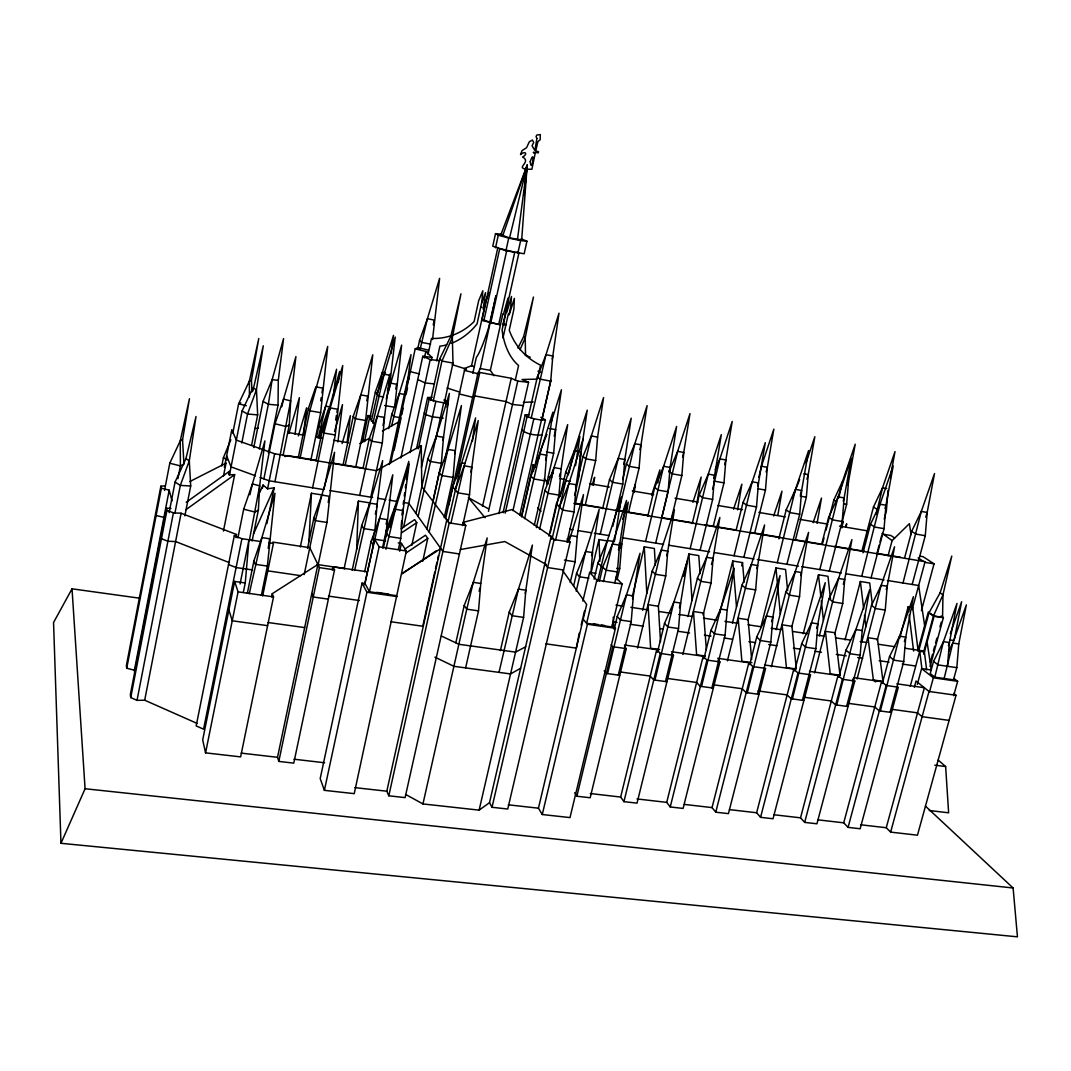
<?xml version="1.0" encoding="UTF-8"?>
<svg xmlns="http://www.w3.org/2000/svg" width="1071" height="1071" viewBox="0 0 1071 1071"><rect width="100%" height="100%" fill="white"/><g stroke="black" fill="none" stroke-linecap="round" stroke-linejoin="round"><path stroke-width="1.5" d="M268.379 452.913L278.032 405.159L278.299 380.325L283.561 338.597L272.128 379.696L268.366 404.276L259.369 449.003M252.836 391.076L263.279 345.799L256.451 389.724L247.548 414.008L241.778 442.979M369.468 506.141L369.575 502.835L358.45 501.054L344.099 568.768M356.683 549.155L358.45 501.054M308.943 541.618L311.46 493.249L322.759 495.056M252.1 541.029L258.392 509.97L259.677 485.792L264.898 440.891L252.395 483.958L243.679 509.194L237.909 537.937M283.039 455.59L289.277 424.959L290.683 400.875L295.917 356.616L283.547 399.108L275.019 423.755L263.881 478.857M401.13 527.173L401.679 520.667M402.214 514.16L402.629 509.287M398.372 549.517L400.782 538.365L403.098 510.546L409.176 463.984L395.386 509.314L385.935 549.262M432.523 339.534L439.619 278.353L427.409 318.73L420.167 348.945M433.206 500.478L441.346 463.328L443.514 437.316L449.392 393.405L436.339 436.071L418.105 516.476M444.211 517.735L453.1 477.438L455.322 450.677L461.427 405.574L447.959 449.418L429.15 532.059M462.699 525.446L469.526 494.748L471.829 467.103L478.215 420.582L464.238 465.818L450.824 523.558M465.631 667.876L478.509 610.872L480.785 583.467L487.171 537.95L473.288 582.343L466.755 609.171L422.951 803.933L479.125 810.131L489.501 802.701L551.19 536.343L512.072 509.582L463.301 522.327L462.605 525.406M479.125 810.131L523.599 617.391L525.848 590.201L532.407 545.072L518.458 589.104L499.006 672.374M541.832 420.073L550.722 381.142L552.81 356L558.995 313.174L545.996 354.702L531.203 418.172M534.295 525.326L544.523 480.759L546.652 455.202L552.904 412.161L539.73 453.997L524.603 518.618M546.625 483.811L553.667 453.22L555.621 429.618L561.432 389.764L551.19 422.282M552.435 523.344L558.968 495.11L561.15 468.83L567.657 424.638L554.055 467.612L539.597 529.114M566.987 542.033L574.016 511.925L576.265 484.775L587.243 410.153L574.364 450.677L568.915 473.195M570.227 582.517L575.1 561.78L577.175 536.611L583.481 494.615L568.915 541.672M585.194 505.244L595.663 460.53L597.605 437.102L603.562 397.582L591.326 435.977L575.368 503.624M612.773 526.33L622.8 484.065L624.835 459.513L631.207 418.185L618.275 458.361L600.269 534.188M614.647 583.307L617.351 571.941L619.574 545.152L626.495 500.478L612.411 544.014L603.428 581.593M617.043 579.799L619.694 568.714L621.756 543.747L628.222 502.112L622.666 519.274M628.503 512.433L639.092 468.081L641.007 444.84L647.112 405.641L634.822 443.729L618.824 510.827M618.302 675.078L631.207 621.622L633.336 595.904L640.043 553.265L626.481 594.86L607.578 673.605M655.666 543.117L668.076 491.803L670.098 467.438L676.618 426.472L663.645 466.313L645.572 541.484M658.263 606.614L665.747 575.89L667.795 551.123L674.422 509.863L661.235 550.079L637.553 648.035M671.209 519.355L681.852 475.524L683.753 452.457L689.992 413.593L677.662 451.36L661.664 517.775M665.479 681.544L678.532 628.557L680.634 603.053L687.515 560.802L673.887 602.036L654.943 680.098M700.099 550.28L712.643 499.407L714.638 475.243L721.305 434.639L708.279 474.132L690.166 548.673M703.098 615.008L711.064 582.945L713.085 558.379L719.859 517.48L706.632 557.348L682.856 654.475M713.232 526.33L723.983 482.86L725.87 459.954L732.229 421.425L719.859 458.883L712.576 489.286M711.88 687.89L725.067 635.384L727.142 610.095L734.184 568.232L720.515 609.091L701.518 686.471M743.836 557.335L756.501 506.891L758.482 482.914L765.296 442.658L752.23 481.816L734.063 555.755M748.013 620.082L755.657 589.893L757.666 565.515L764.587 524.977L751.307 564.497L727.423 660.82M754.627 533.197L765.47 490.076L767.345 467.344L773.838 429.123L761.427 466.287L758.817 477.371M757.518 694.142L770.839 642.105L772.901 617.016L780.09 575.529L766.381 616.026L747.33 692.75M786.904 564.283L799.689 514.267L801.644 490.478L808.592 450.57L795.485 489.393L777.278 562.73M795.418 539.958L806.356 497.185L808.217 474.627L814.83 436.727L806.021 462.833M791.83 626.655L799.542 596.721L801.536 572.543L808.592 532.354L795.271 571.539L771.374 666.764M802.42 700.3L815.861 648.705L817.909 623.831L825.246 582.704L811.483 622.853L792.393 698.921M829.315 571.111L846.652 504.2L848.486 481.803L855.22 444.211L842.743 480.785L838.727 497.948M834.711 634.086L842.743 603.455L844.711 579.465L851.914 539.623L838.553 578.474L814.562 672.909M846.612 706.351L860.16 655.211L862.195 630.524L869.679 589.773L855.876 629.574L836.732 704.999M871.071 577.845L884.057 528.659L885.971 505.244L893.187 466.019L880.014 504.2L861.74 576.345M888.033 490.464L886.346 511.108L884.218 519.167M877.176 640.458L885.262 610.068L887.216 586.265L894.553 546.772L881.152 585.302L857.095 678.96M890.081 712.309L903.75 661.597L905.758 637.111L913.389 596.721L899.546 636.174L880.375 710.97M912.184 584.485L925.277 535.701L927.178 512.46L934.514 473.556L921.301 511.429L903 582.999M947.487 666.282L949.428 642.546L957.005 603.415L943.444 641.649L934.782 677.14L953.471 679.844L956.818 667.661L958.759 643.966L966.363 604.901L952.802 643.055L944.14 678.492M261.364 595.422L267.362 566.077L274.939 493.195L261.9 537.602L249.248 593.709M310.911 459.914L320.671 412.67L327.713 346.455L309.84 410.782L300.121 458.12M323.897 489.621L335.277 434.987L342.747 365.519L330.189 407.931L323.937 433.045L312.585 487.8M355.692 467.344L365.586 420.488L372.775 354.809L360.807 394.904L345.063 465.577M372.869 539.971L374.944 530.332L377.112 504.294L382.668 460.65L369.843 503.129L354.635 570.428M370.78 497.185L382.32 443.019L384.462 417.422L389.964 374.14L377.327 416.177L359.655 495.391M389.161 389.804L395.239 337.07L384.101 374.194L372.922 423.299M394.838 405.641L401.625 345.13L386.243 399.095M385.587 536.932L392.803 474.774L379.576 518.418L364.501 584.766M317.819 566.211L326.976 522.447L334.58 452.243L321.836 495.083L315.423 520.653L304.191 574.551M243.318 592.437L245.246 582.959L248.994 539.704L240.065 583.976M524.214 194.668L524.71 189.754M525.379 183.208L527.2 165.188L500.8 234.91L509.568 237.869L521.671 239.944L527.2 165.188L502.647 235.955M295.101 434.304L299.398 397.662L288.956 433.273M303.374 435.134L306.601 407.81L298.34 435.924M333.389 395.708L336.602 369.241L325.678 406.19L318.194 437.865M338.262 382.601L339.614 371.45L323.536 428.976M337.927 441.908L342.492 404.624L334.54 431.399M347.138 442.229L350.404 415.668L342.091 443.555M391.169 353.524L393.485 335.317L382.414 372.253L371.289 421.131M407.1 385.091L411.036 354.635L399.309 393.526L391.571 426.138M403.191 504.361L403.62 501.054M404.262 496.087L404.704 492.78M405.347 487.827L405.775 484.52M406.418 479.554L408.801 461.373L395.092 506.436L390.005 527.079M517.467 239.529L527.2 165.188L522.675 179.54M472.418 441.065L475.591 417.931L461.708 462.913L448.013 521.938M552.81 473.462L553.279 470.249L551.297 476.501M575.529 465.617L579.866 436.473L565.849 480.584L551.953 539.409M593.441 485.283L594.646 477.331L592.169 485.083M268.192 548.325L269.651 538.78L261.9 537.602L253.921 560.843L247.321 593.347M614.767 539.971L621.367 497.158L607.377 540.467L597.672 581.084M634.139 492.553L635.424 484.306L633.43 490.451M657.835 482.941L659.897 469.874L651.623 495.311M320.684 400.835L321.193 397.649M321.956 392.883L322.719 388.117L315.811 386.885L308.394 408.493L298.381 457.277M335.651 420.046L336.414 415.401M336.923 412.295L337.432 409.189L330.189 407.931L322.331 430.515L316.025 460.945M328.195 502.473L329.212 496.275L321.836 495.083L313.91 517.721L307.524 548.432M696.967 502.982L701.184 477.077L692.883 502.299M737.571 509.876L741.882 484.172L733.541 509.194M164.532 490.464L169.78 463.234L180.397 465.898L183.958 464.158L182.552 439.806L189.46 398.733L180.263 440.837L180.397 465.898L177.906 478.71M366.804 400.849L367.607 396.123L360.807 394.904L353.243 416.311L343.095 464.707M777.867 515.071L781.977 491.161L773.623 515.994M251.993 391.879L251.417 380.325L258.78 338.53L249.356 381.142L249.423 396.993M389.268 381.624L390.366 375.332L384.101 374.194L377.005 394.061M383.016 425.656L384.462 417.422L377.327 416.177L369.308 438.548L363.069 468M817.053 523.358L821.511 498.055L813.13 522.702M395.761 389.068L396.618 384.235L390.219 383.083L387.407 390.888M375.359 514.12L375.948 510.84M376.523 507.56L377.112 504.294L369.843 503.129L361.717 525.473L352.158 570.401M841.913 527.856L843.091 521.323L841.016 527.401M846.09 527.039L846.679 523.759L845.635 526.812M386.176 524.295L387.033 519.596L379.576 518.418L371.155 541.324L364.662 571.686M433.273 324.848L434.143 320.042L427.409 318.73L419.537 340.498L417.797 348.611M402.201 515.446L403.098 510.546L395.386 509.314L386.577 533.144L383.405 547.843M890.255 477.532L895.021 451.587L882.504 487.867L876.198 514.415M442.925 440.422L443.514 437.316L436.339 436.071L427.905 458.709L415.976 513.464M164.947 485.819L160.878 486.194L126.378 665.573L126.739 668.237L134.397 670.218L134.879 673.458M126.739 668.237L161.373 488.202L160.878 486.194M134.397 670.218L169.191 490.17L161.373 488.202M170.999 508.417L166.393 508.19L130.341 694.677L130.742 697.569L137.021 700.354L144.692 700.206L196.984 723.353M130.742 697.569L166.942 510.372L166.393 508.19M169.138 512.661L175.068 482.057L185.926 458.709L196.02 416.512L189.299 460.771L180.316 485.404L174.975 512.902M454.706 453.863L455.322 450.677L447.959 449.418L439.23 472.646L426.901 528.887M137.021 700.354L173.408 512.862L166.942 510.372M144.692 700.206L181.106 513.237L173.408 512.862M184.881 515.82L190.705 486.006L189.299 460.771L185.926 458.709M221.777 465.925L223.397 457.732L230.841 439.779M224.361 467.344L231.818 429.685L236.383 440.141L274.658 453.783L376.43 470.664L421.291 445.576L421.76 486.582L449.204 522.849L465.778 525.486L405.092 797.614L388.8 795.793L386.818 791.201L446.821 519.689M223.464 476.113L226.035 463.154L225.097 463.609M232.822 433.072L238.632 403.807L249.356 381.142L251.417 380.325M228.659 474.6L229.288 471.387L186.247 502.286M229.435 475.082L242.073 411.023L252.93 387.876L256.451 389.724L257.669 414.905L251.565 445.362M470.852 472.016L471.829 467.103L464.238 465.818L455.135 489.715M223.424 531.082L234.669 474.627L229.502 474.788L229.288 471.387M234.295 535.754L196.167 725.91L203.57 729.19L241.912 538.686L234.295 535.754L236.517 534.483L181.106 513.237M235.874 537.669L236.517 534.483M253.76 447.584L263.024 401.424L272.128 379.696L278.299 380.325M526.222 170.088L527.2 165.188L509.568 237.869M245.246 582.959L234.616 581.433L202.687 739.954L205.565 752.859L240.627 756.889L273.52 596.882L272.275 593.682L317.886 564.471L277.523 757.317L278.808 761.414L293.762 763.141L334.54 569.866L332.947 566.706L367.233 571.807M205.565 752.859L238.083 591.848L234.616 581.433M249.275 540.815L259.677 485.792L252.395 483.958L249.891 494.762M262.408 488.296L263.064 485.043L267.563 488.778L274.176 487.827L266.907 523.572M267.549 488.885L274.658 453.783M274.979 481.655L290.683 400.875L283.547 399.108L281.753 406.793M262.783 591.299L263.426 588.14M262.663 595.904L273.4 543.439L272.837 542.1L309.787 547.696L319.399 567.63L278.808 761.414M271.619 596.855L272.275 593.682M479.165 591.366L479.821 588.207M316.494 437.263L318.837 425.883L325.678 406.19L328.837 406.739M319.72 438.119L321.742 428.333L328.623 408.56M300.335 546.92L311.46 493.249M332.264 569.946L332.947 566.706M362.386 442.069L367.982 415.548L370.994 416.07M364.475 441.64L369.549 417.61M369.669 418.989L375.359 392.04L382.414 372.253L385.533 372.828M552.154 359.053L552.81 356L545.996 354.702L537.334 376.965L528.164 417.409M388.733 428.641L391.799 414.29L399.309 393.526L405.855 394.704M396.605 595.69L369.468 591.741L365.01 583.575L362.025 583.133L320.189 778.577L324.393 790.344L354.233 793.651L406.337 550.976L401.411 543.345L398.238 542.863M389.362 464.533L408.038 377.353L409.43 378.853M365.01 583.575L374.529 539.195L385.587 540.909M390.781 462.766L415.2 348.851L417.864 347.553L428.427 350.15L427.731 353.39M394.141 450.181L401.076 417.877M401.759 414.638L403.151 408.185M407.529 387.729L406.27 393.646L404.878 392.08M324.393 790.344L366.925 592.223L362.025 583.133M369.468 591.741L379.121 546.812L374.529 539.195M400.889 457.96L422.764 356.295L431.961 357.379L431.292 360.472M382.494 547.991L386.336 530.118L395.092 506.436M424.424 357.982L425.83 351.462L415.2 348.851M428.025 354.447L431.466 338.463A60.391 58.718 64.7 0 0 450.851 335.785M410.126 452.524L430.207 359.575L422.764 356.295M545.594 460.088L546.652 455.202L539.73 453.997L530.948 476.167L521.657 516.851M554.216 436.138L555.621 429.618L549.236 428.48M416.539 448.629L427.61 397.515L432.055 397.354M436.7 360.86L439.873 346.174A61.569 50.203 -70.1 0 0 446.714 344.835M418.386 448.856L429.15 399.175L427.61 397.515M430.703 400.5L439.726 358.892L450.864 336.187L460.945 293.829L452.337 337.472L441.948 361.021L433.22 401.237M403.539 527.468L421.291 445.576M399.697 551.217L401.411 543.345M421.452 467.411L435.817 401.357L429.15 399.175M525.165 593.334L525.848 590.201L518.458 589.104L509.234 611.996L500.385 650.633M411.8 545.393L416.753 522.648L414.638 519.622L400.915 528.806M435.683 439.418L443.689 402.776L448.093 402.576L447.076 407.208M444.237 403.205L452.993 363.082L452.337 337.472L450.864 336.187M445.804 403.981L446.473 400.915L443.822 400.045M422.75 561.217L427.757 538.405L425.508 535.192L404.958 548.995M444.626 460.851L464.479 370.405L466.487 369.187L452.149 364.662M501.924 234.295L495.512 233.639L492.767 246.169L505.927 250.734L524.161 253.76L526.945 241.216L521.068 238.806M559.45 476.622L560.133 473.502M495.512 247.803L498.283 235.205L495.512 233.639M463.716 368.705L471.535 365.773L485.966 301.005L488.858 292.503M497.881 247.401L482.084 319.225L490.799 322.692L498.765 324.245L514.763 252.14M483.878 320.604L499.755 248.512L513.156 251.805M472.847 373.244L476.3 357.527A62.386 8.996 -76.7 0 0 488.684 327.431L495.967 295.716L480.25 368.518L477.358 374.408M445.59 518.725L452.658 486.689L461.708 462.913L464.72 463.422M448.856 504.936L477.853 373.699L479.768 372.454L511.242 378.291L517.762 381.102L528.565 382.307L498.899 513.558M422.844 626L434.759 572.088M435.482 568.821L436.928 562.288M437.651 559.022L438.374 555.755M505.927 250.734L508.725 238.097L498.283 235.205M456.3 478.63L479.768 372.454M490.799 322.692L506.757 250.48M388.8 795.793L449.204 522.849M494.066 375.734L490.331 370.392L502.915 313.736L503.531 313.977L507.949 298.113L506.744 308.997L502.071 330.015A61.837 37.98 -82.2 0 0 518.592 365.492L515.285 380.178M517.842 253.211L520.64 240.6L526.945 241.216M503.062 324.339L519.033 252.515L516.182 252.261M502.982 337.954L508.337 313.91L509.381 314.164L514.361 298.407L513.906 309.265L509.247 330.149A60.378 59.494 62.4 0 0 540.574 365.198L537.669 378.009M508.939 315.008L510.72 307.029L511.496 296.48L506.811 312.317L505.954 312.197M579.96 456.581L581.018 451.842L578.969 476.582L574.591 495.391M482.512 506.422L511.242 378.291M455.831 642.787L464.212 605.45L473.288 582.343L480.785 583.467M488.47 511.349L517.762 381.102M575.542 487.974L576.265 484.775L568.942 483.53L559.477 506.918M503.062 512.741L525.205 414.879L529.221 414.651M505.217 513.17L527.093 416.579L525.205 414.879M512.955 510.599L533.827 418.761L527.093 416.579M519.77 515.084L541.431 420.113L545.407 419.872L534.898 465.831M542.354 417.462L550.855 380.205M521.403 516.45L533.197 464.76L535.205 467.291M538.914 458.589L541.083 449.057L546.906 434.357M536.384 527.628L544.965 490.331L554.055 467.612L561.15 468.83M548.968 536.156L556.451 503.839L565.849 480.584L570.214 481.321M550.226 532.903L552.074 524.937M560.053 496.542L565.702 472.15L574.364 450.677L579.692 451.614M567.095 538.874L570.107 542.073L507.748 809.033L492.017 807.28L554.122 539.53L551.19 536.343M591.861 555.822L599.158 509.475L585.65 551.498L576.198 591.138M555.541 540.212L568.942 483.53L583.066 439.177M577.912 478.429L583.052 456.38L591.326 435.977L597.605 437.102M623.737 464.198L624.835 459.513L618.275 458.361L609.493 479.647L602.638 508.671M573.574 586.145L576.546 573.467L585.65 551.498L592.598 552.596L590.857 573.628L598.984 539.597L607.766 541.002M582.878 601.072L589.652 572.383L595.891 573.346M579.277 633.108L576.332 648.129L545.915 643.845M581.165 625.089L582.691 618.663M583.052 617.15L584.485 611.059M612.371 624.835L615.437 628.289L570 817.588L542.274 814.522L538.445 808.19L586.667 604.446L563.239 571.405M594.084 579.237L597.899 563.145L607.377 540.467L614.513 541.618M589.652 572.383L596.855 580.147L586.627 623.295L611.822 626.95L622.117 584.016L615.691 577.349M542.274 814.522L587.417 624.232L582.597 618.556M622.72 479.554L626.428 463.944L634.822 443.729L641.007 444.84L639.869 449.633M599.399 581.352L602.853 566.787L612.411 544.014L619.574 545.152L618.462 549.825M620.645 548.419L621.756 543.747L619.092 543.318M614.138 629.413L617.231 616.481L626.481 594.86L633.336 595.904L632.559 599.064M624.554 646.71L626.227 648.624L590.188 797.761L576.881 796.235L612.813 646.723L611.166 644.809M647.794 516.155L654.716 487.385L663.645 466.313L670.098 467.438L668.96 472.083M632.292 596.614L644.287 546.853L654.368 548.472L655.318 565.033M642.667 610.309L652.172 571.111L661.235 550.079L667.795 551.123L666.644 555.755M671.664 653.404L673.458 655.318L637.031 803.143L623.938 801.644L620.658 797.052L656.737 649.615L624.473 645.023M657.447 652.252L664.502 623.442L673.887 602.036L680.634 603.053L679.429 607.752M623.938 801.644L660.272 653.444L656.737 649.615M692.241 523.532L699.229 494.989L708.279 474.132L714.638 475.243L713.848 478.309M683.392 576.278L688.867 554.002L698.787 555.595L700.086 573.708M682.588 457.21L683.753 452.457L677.662 451.36L669.147 471.387L672.293 473.864L681.852 475.524M687.97 616.535L697.435 578.179L706.632 557.348L713.085 558.379L711.492 564.484M517.949 348.088L523.599 336.736L533.452 297.055L525.218 337.941L520.011 349.708M718.012 659.99L719.913 661.905L683.097 808.431L670.232 806.958L666.724 802.366L703.178 656.228L671.45 651.717M703.861 658.852L710.997 630.297L720.515 609.091L727.142 610.095M736.165 530.078L743.046 502.486L752.23 481.816L758.482 482.914L757.666 485.953M670.232 806.958L706.94 660.071L703.178 656.228M719.806 612.826L732.751 561.03L742.524 562.596L744.184 582.249M741.708 565.836L742.524 562.596M732.417 623.161L741.989 585.141L751.307 564.497L757.666 565.515L756.836 568.54M778.831 538.833L786.194 509.876L795.485 489.393L801.644 490.478L800.385 494.976M748.857 662.735L752.846 666.577L765.618 668.384L728.427 813.639L715.763 812.193L712.041 807.601L748.857 662.735L717.731 658.304M749.713 664.596L756.715 637.031L766.381 616.026L772.901 617.016L771.615 621.622M792.312 497.921L799.662 479.58M760.838 627.338L775.953 567.951L785.578 569.504L787.654 590.657M715.763 812.193L752.846 666.577M776.18 629.681L785.833 591.982L795.271 571.539L801.536 572.543L800.68 575.542M724.652 464.667L725.87 459.954L719.859 458.883L715.214 469.567M821.658 544.255L828.673 517.146L838.071 496.85L851.217 458.348L844.135 497.908L842.194 521.523L832.689 519.904L828.673 517.146M822.434 544.041L824.027 537.91M826.009 530.239L827.2 525.633M828.003 522.487L833.8 500.103L842.743 480.785M793.812 669.134L798.002 672.99L810.573 674.77L773.034 818.766L760.571 817.334L756.635 812.755L793.812 669.134L764.788 665.011M803.25 633.657L818.485 574.779L827.963 576.292L830.494 598.957M819.837 569.585L838.071 496.85L844.135 497.908L843.212 501.121M794.628 670.981L801.71 643.644L811.483 622.853L817.909 623.831L816.584 628.396M760.571 817.334L798.002 672.99M819.302 635.946L828.994 598.729L838.553 578.474L844.711 579.465L843.305 584.257M862.021 550.614L873.467 507.011L882.504 487.867L886.748 488.617M863.012 552.77L870.495 524.295L880.014 504.2L885.971 505.244L885.034 508.417M845.019 639.882L860.374 581.486L869.706 582.985L872.303 603.91M852.57 679.108L854.792 681.036L816.932 823.8L804.669 822.394L800.532 817.829L838.031 675.44L809.475 671.37M838.834 677.26L845.97 650.164L855.876 629.574L862.195 630.524M804.669 822.394L842.435 679.282L838.031 675.44M876.654 554.564L879.157 545.072M880.001 541.913L881.661 535.594M888.046 555.862L892.089 540.627L882.25 533.371M861.713 642.265L871.486 605.369L881.152 585.302L887.216 586.265L886.253 589.438M904.567 558.018L911.689 531.336L921.301 511.429L927.178 512.46L925.719 517.173M766.1 472.016L767.345 467.344L761.427 466.287M881.553 681.638L886.159 685.48L898.315 687.207L860.147 828.767L848.071 827.374L843.734 822.823L881.553 681.638L853.614 677.648M882.317 683.445L889.519 656.577L899.546 636.174L905.758 637.111L904.352 641.596M848.071 827.374L886.159 685.48M899.72 638.209L908.168 606.788L912.746 607.498L918.021 650.07M912.157 609.653L925.063 561.673L573.882 503.424M921.395 610.657L934.032 563.855L923.175 556.719L920.15 556.21M917.767 651.021L928.303 612.077L934.086 616.213L943.39 617.659L930.097 666.483M918.65 651.074L929.012 612.773L940.11 592.852L951.784 556.063L942.975 594.82L933.443 615.945L923.885 651.208M910.23 686.364L919.735 651.275L924.393 651.971L926.643 669.884M914.339 687.261L916.026 681.036L929.012 691.451L956.028 695.28L917.459 835.193L890.63 832.113L886.253 827.736L860.562 824.764M923.764 654.274L934.086 616.213M917.285 684.449L921.596 668.599L931.208 669.991M930.364 662.159L932.533 654.167M933.403 650.967L934.715 646.161M935.585 642.961L936.897 638.169M939.936 626.963L941.248 622.171M886.253 827.736L924.38 687.729L896.882 683.82M948.411 645.666L949.428 642.546L943.444 641.649L933.537 661.409L930.217 673.565L934.782 677.14M890.63 832.113L929.012 691.451M929.4 692.254L933.35 677.796L921.596 668.599M953.685 695.695L957.635 681.317L954.033 678.545M806.932 479.259L808.217 474.627L803.839 473.851M847.603 484.855L848.486 481.803M950.312 633.604L961.638 601.701L954.087 640.578L949.642 639.896M481.682 302.892L485.538 292.664L483.128 308.997L483.998 309.117M567.898 541.658L570.401 535.527L577.175 536.611M925.411 806.075L1013.099 887.979L1017.45 936.83L60.967 843.292L85.078 788.738L72.025 588.822L139.953 598.247M253.559 533.867L274.176 487.827M258.365 495.418L263.064 485.043M169.78 463.234L180.263 440.837L182.552 439.806M948.545 651.516L952.802 643.055L958.759 643.966M72.025 588.822L53.55 622.532L60.967 843.292M892.089 540.627L909.399 523.679L911.046 534.71M186.1 509.568L234.669 474.627M405.708 553.212L427.757 538.405M402.161 573.735L436.366 550.722M401.585 532.822L416.753 522.648M401.732 573.695L440.355 548.901M258.392 509.97L255.085 512.072L243.679 509.194M520.64 668.264L510.546 673.927L453.903 666.309L434.906 657.125M359.736 443.622L369.669 438.106M382.441 430.997L399.47 421.519M525.687 646.75L515.579 652.132L458.857 644.273L441.359 636M289.277 424.959L286.198 426.539L275.019 423.755M189.808 481.548L226.035 463.154M533.425 152.35C535.179 151.707 533.666 154.077 533.519 152.51M240.801 402.87L238.632 403.807L246.37 405.735M284.966 456.567L288.166 455.657L316.173 460.302M460.396 549.543L504.816 541.551L546.183 564.444L544.724 564.216M284.832 455.938L288.166 455.657L284.926 455.911M541.939 435C535.152 435.415 527.146 434.384 521.778 430.02M443.247 418.092L432.443 416.86L425.789 414.651L424.263 412.937M255.045 428.387L258.365 428.199M523.358 402.388L533.171 401.933M536.732 379.134L522.032 379.509L528.565 382.307M503.142 324.968L505.86 325.022L503.49 323.255M190.705 486.006L180.316 485.404L175.068 482.057M257.669 414.905L247.548 414.008L242.073 411.023M278.032 405.159L268.366 404.276L263.024 401.424M500.8 234.91L503.624 235.205M523.304 405.574L512.5 404.477L506.021 401.585L474.587 395.882L472.646 397.261L459.312 393.967M434.371 383.927L425.16 382.936L417.77 379.549M85.078 788.738L1013.099 887.979M354.929 787.64L386.818 791.201M508.323 804.816L538.445 808.19M241.216 753.127L277.523 757.317M294.016 759.219L324.66 762.766M590.282 793.531L620.658 797.052M636.991 798.939L666.724 802.366M684.409 804.415L712.041 807.601M729.445 809.622L756.635 812.755M774.012 814.763L800.532 817.829M817.628 819.81L843.734 822.823M430.207 359.575L439.418 360.646M929.293 810.493L948.625 812.809L945.639 766.555L938.156 760.035M934.796 765.163L945.639 766.555M267.991 622.519L304.673 627.579M619.667 671.878L650.258 676.082L653.618 679.911L666.791 681.718M666.537 678.331L696.632 682.468L700.22 686.297L713.166 688.077M714.437 684.918L742.257 688.747L746.045 692.576L758.79 694.316M758.161 690.929L787.131 694.918L791.134 698.747L803.678 700.474M804.375 697.288L831.297 700.996L835.5 704.825L847.844 706.512M848.5 703.366L874.766 706.967L879.157 710.809L891.3 712.469M891.701 709.297L917.539 712.858L922.118 716.686L949.107 720.395M267.603 625.651L232.233 620.792L228.873 609.921M619.64 675.265L606.24 673.431L604.151 670.874M391.035 621.769L423.259 626.307M328.369 599.158L313.254 596.989L311.768 593.695M659.535 649.521L650.619 648.25L648.075 604.687L658.357 606.24L660.526 641.676M705.401 656.054L696.619 654.809L693.486 611.514L703.593 613.027L706.351 649.615M751.949 662.695L741.882 661.249L738.16 618.221L748.107 619.707L751.655 659.388M794.682 668.773L786.409 667.594L782.138 624.821L791.924 626.294L796.329 669.014M873.374 679.991L882.986 681.357L877.524 639.146L868.032 637.714L873.374 679.991L875.676 681.932M238.083 591.848L273.52 596.882M612.813 646.723L626.227 648.624M660.272 653.444L673.458 655.318M706.94 660.071L719.913 661.905M842.435 679.282L854.792 681.036M478.509 610.872L466.755 609.171L464.212 605.45M523.599 617.391L512.018 615.718L509.234 611.996M933.35 677.796L957.635 681.317M328.436 596.092L359.401 600.536M300.656 575.663L266.974 570.736L267.522 572.142M613.723 621.863L617.016 622.345M630.203 624.273L643.403 626.2M659.883 628.623L663.19 629.105M678.023 631.274L689.563 632.961M704.397 635.13L710.997 636.094M724.183 638.021L732.43 639.226M748.924 641.636L755.51 642.6M768.71 644.528L776.944 645.733M793.437 648.142L800.024 649.106M814.87 651.275L821.47 652.239M836.304 654.408L846.197 655.854M857.737 657.54L862.677 658.263M879.171 660.673L889.064 662.132M902.251 664.06L915.437 665.988M252.649 569.959L236.102 567.55L228.511 564.564M376.644 592.37L388.693 594.124M593.374 623.871L598.167 624.567M601.367 625.022L604.566 625.491M366.925 592.223L397.154 596.614M587.417 624.232L615.437 628.289M319.399 567.63L334.54 569.866M267.362 566.077L255.219 564.297L253.921 560.843M956.818 667.661L938.116 664.917L933.537 661.409M631.207 621.622L620.457 620.042L617.231 616.481M678.532 628.557L667.956 627.004L664.502 623.442M725.067 635.384L714.665 633.858L710.997 630.297M770.839 642.105L760.611 640.605L756.715 637.031M815.861 648.705L805.807 647.232L801.71 643.644M860.16 655.211L850.267 653.752L845.97 650.164M903.75 661.597L894.017 660.178L889.519 656.577M616.026 605.102L622.626 606.092M630.873 607.324L647.379 609.787M658.933 611.501L670.486 613.228M678.733 614.459L691.933 616.427M703.486 618.154L716.686 620.122M724.933 621.354L738.147 623.322M748.04 624.808L761.24 626.776M771.147 628.249L781.04 629.721M792.594 631.448L807.454 633.671M817.347 635.143L823.947 636.134M835.5 637.847L850.347 640.07M860.254 641.542L866.854 642.533M878.407 644.26L894.901 646.723M904.808 648.196L924.608 651.155M316.962 564.471L345.09 568.647M241.912 538.686L260.802 541.538M268.674 542.729L273.4 543.439M588.903 578.233L579.572 576.8L576.546 573.467M379.121 546.812L406.337 550.976M596.855 580.147L622.117 584.016M400.782 538.365L388.693 536.477L386.577 533.144M617.351 571.941L606.132 570.2L597.899 563.145M459.419 553.975L442.872 551.431L408.774 503.303L403.847 502.513M563.574 570.013L547.616 567.55L544.844 563.707M326.976 522.447L315.423 520.653L313.91 517.721M374.944 530.332L363.564 528.565L361.717 525.473M564.471 560.12L575.1 561.78M616.709 568.259L619.694 568.714M665.747 575.89L655.465 574.297L652.172 571.111M711.064 582.945L700.943 581.366L697.435 578.179M755.657 589.893L745.697 588.34L741.989 585.141M799.542 596.721L789.742 595.195L785.833 591.982M842.743 603.455L833.091 601.956L828.994 598.729M885.262 610.068L875.757 608.596L871.486 605.369M554.122 539.53L570.107 542.073M323.375 489.541L269.182 480.799L260.039 477.465M329.948 490.598L372.641 497.48M377.568 498.269L385.788 499.595M389.068 500.13L397.274 501.456M569.678 529.248L572.972 529.784M577.912 530.573L591.085 532.702M594.378 533.238L609.185 535.62M622.358 537.749L663.511 544.376M668.451 545.179L709.604 551.806M714.531 552.609L754.038 558.982M757.331 559.504L798.484 566.144M801.777 566.679L841.284 573.052M846.224 573.842L884.084 579.947M887.377 580.482L918.65 585.516L924.648 625.584M469.526 494.748L457.638 492.794L452.658 486.689M574.016 511.925L562.543 510.037L556.451 503.839M453.1 477.438L441.56 475.511L439.23 472.646M558.968 495.11L547.857 493.249L544.965 490.331M329.346 462.498L363.939 468.228M574.832 503.223L602.786 507.868M615.945 510.05L648.839 515.512M661.998 517.695L693.245 522.876M704.745 524.79L735.991 529.971M750.798 532.421L780.398 537.334M793.557 539.516L821.511 544.162M834.67 546.344L864.27 551.257M877.43 553.439L900.443 557.255M924.889 562.342L934.032 563.855M287.885 432.456L304.271 435.241M315.731 437.182L322.291 438.307M333.75 440.248L348.49 442.751M548.432 476.702L551.726 477.251M559.946 478.657L564.886 479.487M589.545 483.677L609.279 487.024M632.305 490.933L653.685 494.561M675.051 498.189L698.078 502.098M717.811 505.458L742.471 509.635M758.924 512.433L785.23 516.905M800.037 519.408L827.99 524.161M839.503 526.115L867.456 530.855M882.089 534.014L890.871 535.5L894.646 537.99M441.346 463.328L430.114 461.427L427.905 458.709M544.523 480.759L533.679 478.924L530.948 476.167M335.277 434.987L323.937 433.045L322.331 430.515M382.32 443.019L371.155 441.105L369.308 438.548M622.8 484.065L612.532 482.311L609.493 479.647M668.076 491.803L657.969 490.076L654.716 487.385M712.643 499.407L702.683 497.707L699.229 494.989M756.501 506.891L746.701 505.217L743.046 502.486M799.689 514.267L790.037 512.621L786.194 509.876M884.057 528.659L874.699 527.066L870.495 524.295M925.277 535.701L916.066 534.134L911.689 531.336M399.496 417.556L393.619 416.525L391.799 414.29M320.671 412.67L309.84 410.782L308.394 408.493M365.586 420.488L354.916 418.627L353.243 416.311M546.518 451.975L553.667 453.22M595.663 460.53L585.81 458.816L583.052 456.38M639.092 468.081L629.387 466.394L626.428 463.944M714.558 481.214L723.983 482.86M757.746 488.724L765.47 490.076M800.265 496.127L806.356 497.185M843.64 503.678L846.652 504.2M384.663 405.507L394.704 407.288M383.579 396.98L378.679 396.096L375.359 392.04M533.827 418.761L541.431 420.113M435.817 401.357L443.689 402.776M452.993 363.082L441.948 361.021L439.726 358.892M550.722 381.142L540.052 379.147L537.334 376.965M480.25 368.518L490.331 370.392M430.609 344.126L421.572 342.412L419.537 340.498M500.425 324.901L481.548 320.296M508.725 238.097L520.64 240.6M480.678 307.163L481.736 307.431M464.479 370.405L477.853 373.699M410.313 371.664L419.39 373.899M163.93 517.427L156.138 515.459L155.656 513.344M471.535 365.773L474.44 366.684M540.775 417.302L545.407 419.872M447.062 388.01L459.754 392.106M255.46 475.792L231.068 466.889L226.637 455.871M229.221 562.583L175.59 541.551L167.906 541.257L161.453 538.713L160.931 536.424M537.963 371.182L541.016 372.454M405.869 794.575L422.951 803.933M488.43 508.819L468.362 497.6L485.029 517.695M223.397 457.732L227.146 459.954M873.467 507.011L877.47 509.568M833.8 500.103L836.357 501.79M918.155 557.884L923.537 561.445M940.11 592.852L942.975 594.82L942.56 617.365L933.443 615.945L929.012 612.773M941.061 615.999L943.39 617.659M523.599 336.736L525.218 337.941L525.553 355.545M953.605 693.379L956.028 695.28M565.702 472.15L568.527 474.801M425.83 351.462L431.961 357.379M446.473 400.915L448.093 402.576M537.655 507.667L541.056 511.269M544.255 478.697L548.272 483.757M463.301 522.327L465.778 525.486M367.982 415.548L374.462 424.089M363.069 438.815L364.609 440.984M574.605 792.781L576.881 796.235M323.147 430.542L318.837 425.883M371.155 541.324L373.11 544.604M489.501 802.701L492.017 807.28M169.191 490.17L172.029 500.907M927.098 641.957L931.168 669.134M919.735 651.275L921.97 669.201M908.168 606.788L908.77 611.702M909.172 614.968L913.59 651.021M860.374 581.486L863.708 608.89M864.484 615.33L865.85 626.615M818.485 574.779L820.948 597.471M821.296 600.711L823.412 620.163M775.953 567.951L780.304 613.603M732.751 561.03L736.5 606.936M688.867 554.002L692.013 600.162M644.287 546.853L646.804 593.294M533.197 464.76L533.545 471.24M613.214 617.164L613.67 626.883M598.984 539.597L599.854 561.284M451.226 343.363A61.569 50.203 -70.1 0 0 477.064 323.911L481.923 301.487L482.834 290.75L478.683 300.683L474.105 321.568A60.391 58.718 64.7 0 1 452.096 335.384M530.279 357.232A58.838 45.732 -70.4 0 1 524.79 354.447M536.906 138.427L534.871 150.542L532.046 145.763L533.719 142.523L532.381 140.02L529.315 141.787L526.544 147.744L522.059 150.583L520.533 154.572C525.285 150.315 528.311 153.956 522.568 157.035C533.037 162.618 510.693 169.499 531.899 169.245L535.406 152.296L538.137 152.912L538.566 151.787L535.754 150.824L537.91 141.6L540.172 139.739L540.306 134.585L536.732 135.053L536.062 136.646L536.906 138.427M530.239 161.587C531.511 175.296 535.768 145.924 530.239 161.587M839.999 675.239L830.239 673.846L825.42 631.314L835.059 632.76L839.999 675.239"/></g></svg>
